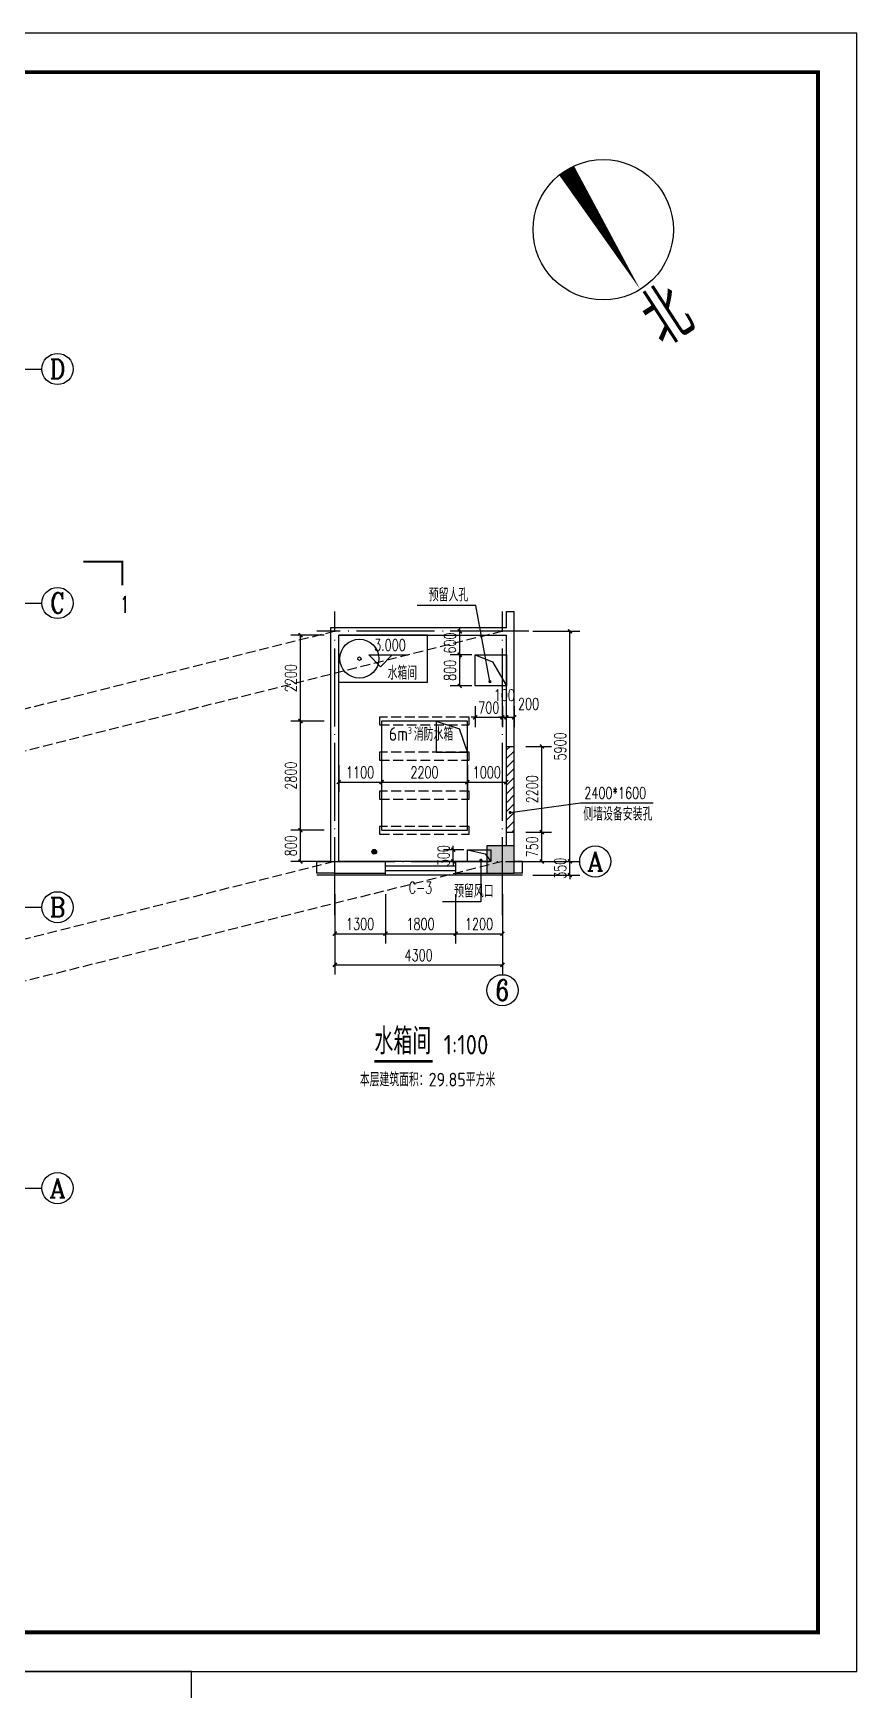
# Model space of a CAD drawing. Extents: x 63793 to 231107, y 20849 to 337643.
# Drawn here: x 209974 to 231107, y 207767 to 250242 of the extents above; entities that cross this region are included whole.
import ezdxf
from ezdxf.enums import TextEntityAlignment as Align

# ---------------------------------------------------------------- set-up
doc = ezdxf.new("R2010")
doc.units = 0
doc.header["$LTSCALE"] = 1000
doc.header["$MEASUREMENT"] = 0
doc.linetypes.add('DASH', pattern=[0.35, 0.25, -0.1])
doc.linetypes.add('DOTE', pattern=[2.42, 2, -0.2, 0.02, -0.2])
for name, color, linetype in [('ACS_CN_BZ', 3, 'Continuous'), ('AXIS', 3, 'Continuous'), ('AXIS_TEXT', 7, 'Continuous'), ('COLUMN', 2, 'Continuous'), ('DIM_ELEV', 3, 'Continuous'), ('DIM_LEAD', 3, 'Continuous'), ('DIM_SYMB', 3, 'Continuous'), ('DOTE', 1, 'DOTE'), ('PUB_DIM', 3, 'Continuous'), ('PUB_HATCH', 8, 'Continuous'), ('PUB_TEXT', 7, 'Continuous'), ('PUB_TITLE', 4, 'Continuous'), ('SURFACE', 6, 'Continuous'), ('TWT_DASH', 8, 'DASH'), ('TWT_水箱', 7, 'Continuous'), ('WALL', 2, 'Continuous'), ('WINDOW', 4, 'Continuous'), ('WINDOW_TEXT', 7, 'Continuous'), ('填充', 8, 'Continuous'), ('底图', 252, 'Continuous')]:
    doc.layers.add(name, color=color, linetype=linetype)
doc.styles.add('_TCH_AXIS', font='COMPLEX', dxfattribs={"bigfont": 'GBCBIG'})
doc.styles.add('_TCH_DIM', font='SIMPLEX', dxfattribs={"bigfont": 'GBCBIG'})
doc.styles.add('_TCH_DIM_T3', font='SIMPLEX', dxfattribs={"width": 0.705882, "bigfont": 'GBCBIG'})
doc.styles.add('_TCH_LABEL', font='COMPLEX', dxfattribs={"bigfont": 'GBCBIG'})
doc.styles.add('_TCH_WINDOW', font='SIMPLEX', dxfattribs={"height": 3.5, "bigfont": 'GBCBIG'})
doc.styles.add('COMPLEX', font='COMPLEX')
doc.styles.get("Standard").update_dxf_attribs({"font": 'gbenor.shx', "bigfont": 'gbcbig.shx'})
doc.dimstyles.new('_TCH_ARCH&&100', dxfattribs={"dimtxt": 297.5, "dimasz": 100, "dimexe": 250, "dimexo": 300, "dimgap": 100, "dimtad": 1, "dimdec": 0, "dimzin": 0, "dimdsep": 46, "dimtxsty": '_TCH_DIM_T3', "dimblk": 'ARCHTICK', "dimcen": 0.09, "dimclrt": 7, "dimazin": 2, "dimtfac": 1, "dimtdec": 0, "dimtix": 1, "dimtmove": 2, "dimatfit": 3, "dimfxl": 0, "dimtolj": 1, "dimtzin": 0, "dimarcsym": 0})

# ---------------------------------------------------------------- blocks, each defined once
blk = doc.blocks.new('hjjed')
at = {"ltscale": 0.5}
blk.add_lwpolyline([(288423, 44128), (290701, 44128), (290701, 45333), (288423, 45333)], dxfattribs=at)
for radius in [500, 44.2]:
    blk.add_circle((288954, 44731), radius, dxfattribs=at)
at = {"layer": 'TWT_DASH'}
for points in [[(289473, 43033), (291773, 43033), (291773, 43233), (289473, 43233)], [(289473, 42133), (291773, 42133), (291773, 42333), (289473, 42333)], [(289473, 41133), (291773, 41133), (291773, 41333), (289473, 41333)], [(289473, 40233), (291773, 40233), (291773, 40433), (289473, 40433)]]:
    blk.add_lwpolyline(points, close=True, dxfattribs=at)
at = {"layer": 'TWT_水箱'}
for p in [(290923, 43133), (291723, 42333)]:
    blk.add_line(p, (291523, 42933), dxfattribs=at)
for points in [[(289523, 43133), (289523, 40333), (291723, 40333), (291723, 43133)], [(290923, 43133), (290923, 42333), (291723, 42333), (291723, 43133)]]:
    blk.add_lwpolyline(points, close=True, dxfattribs=at)
blk = doc.blocks.new('_ArchTick')
at = {"color": 0, "linetype": 'ByBlock', "const_width": 0.4}
blk.add_lwpolyline([(-0.5, -0.5), (0.5, 0.5)], dxfattribs=at)
blk = doc.blocks.new('*D1568')
at = {"layer": 'Defpoints', "color": 0, "transparency": 16777216}
for p in [(220920, 234306), (221532, 234306), (221532, 233506)]:
    blk.add_point(p, dxfattribs=at)
at = {"layer": 'PUB_DIM', "color": 0, "lineweight": -2, "transparency": 16777216}
for p, q in [((221232, 234306), (220670, 234306)), ((220920, 233506), (220920, 234306)), ((221232, 233506), (220670, 233506))]:
    blk.add_line(p, q, dxfattribs=at)
at = {"layer": 'PUB_DIM', "color": 0, "lineweight": -2, "transparency": 16777216, "xscale": 100, "yscale": 100, "zscale": 100}
for p, rotation in [((220920, 234306), 90), ((220920, 233506), 270)]:
    blk.add_blockref('_ArchTick', p, dxfattribs=dict(at, rotation=rotation))
at = {"layer": 'PUB_DIM', "color": 7, "transparency": 16777216, "insert": (220671, 233906), "char_height": 297.5, "attachment_point": 5, "rotation": 90, "style": '_TCH_DIM_T3'}
blk.add_mtext('\\A1;800', dxfattribs=at)
blk = doc.blocks.new('*D1569')
at = {"layer": 'Defpoints', "color": 0, "transparency": 16777216}
for p in [(220920, 234906), (221532, 234906), (221532, 234306)]:
    blk.add_point(p, dxfattribs=at)
at = {"layer": 'PUB_DIM', "color": 0, "lineweight": -2, "transparency": 16777216}
for p, q in [((221232, 234906), (220670, 234906)), ((220920, 234906), (220920, 235006)), ((220920, 234306), (220920, 234906)), ((221232, 234306), (220670, 234306)), ((220920, 234306), (220920, 234206))]:
    blk.add_line(p, q, dxfattribs=at)
at = {"layer": 'PUB_DIM', "color": 0, "lineweight": -2, "transparency": 16777216, "xscale": 100, "yscale": 100, "zscale": 100}
for p, rotation in [((220920, 234906), 270), ((220920, 234306), 90)]:
    blk.add_blockref('_ArchTick', p, dxfattribs=dict(at, rotation=rotation))
at = {"layer": 'PUB_DIM', "color": 7, "transparency": 16777216, "insert": (220671, 234606), "char_height": 297.5, "attachment_point": 5, "rotation": 90, "style": '_TCH_DIM_T3'}
blk.add_mtext('\\A1;600', dxfattribs=at)
blk = doc.blocks.new('*D619')
at = {"layer": 'Defpoints', "color": 0, "transparency": 16777216}
for p in [(216833, 234806), (217740, 234806), (217740, 232606)]:
    blk.add_point(p, dxfattribs=at)
at = {"layer": 'PUB_DIM', "color": 0, "lineweight": -2, "transparency": 16777216}
for p, q in [((217440, 234806), (216583, 234806)), ((216833, 232606), (216833, 234806)), ((217440, 232606), (216583, 232606))]:
    blk.add_line(p, q, dxfattribs=at)
at = {"layer": 'PUB_DIM', "color": 0, "lineweight": -2, "transparency": 16777216, "xscale": 100, "yscale": 100, "zscale": 100}
for p, rotation in [((216833, 234806), 90), ((216833, 232606), 270)]:
    blk.add_blockref('_ArchTick', p, dxfattribs=dict(at, rotation=rotation))
at = {"layer": 'PUB_DIM', "color": 7, "transparency": 16777216, "insert": (216585, 233706), "char_height": 297.5, "attachment_point": 5, "rotation": 90, "style": '_TCH_DIM_T3'}
blk.add_mtext('\\A1;2200', dxfattribs=at)
blk = doc.blocks.new('*D620')
at = {"layer": 'Defpoints', "color": 0, "transparency": 16777216}
for p in [(216833, 232606), (217740, 232606), (217740, 229806)]:
    blk.add_point(p, dxfattribs=at)
at = {"layer": 'PUB_DIM', "color": 0, "lineweight": -2, "transparency": 16777216}
for p, q in [((217440, 232606), (216583, 232606)), ((216833, 229806), (216833, 232606)), ((217440, 229806), (216583, 229806))]:
    blk.add_line(p, q, dxfattribs=at)
at = {"layer": 'PUB_DIM', "color": 0, "lineweight": -2, "transparency": 16777216, "xscale": 100, "yscale": 100, "zscale": 100}
for p, rotation in [((216833, 232606), 90), ((216833, 229806), 270)]:
    blk.add_blockref('_ArchTick', p, dxfattribs=dict(at, rotation=rotation))
at = {"layer": 'PUB_DIM', "color": 7, "transparency": 16777216, "insert": (216585, 231206), "char_height": 297.5, "attachment_point": 5, "rotation": 90, "style": '_TCH_DIM_T3'}
blk.add_mtext('\\A1;2800', dxfattribs=at)
blk = doc.blocks.new('*D621')
at = {"layer": 'Defpoints', "color": 0, "transparency": 16777216}
for p in [(216833, 229806), (217740, 229806), (217740, 229006)]:
    blk.add_point(p, dxfattribs=at)
at = {"layer": 'PUB_DIM', "color": 0, "lineweight": -2, "transparency": 16777216}
for p, q in [((217440, 229806), (216583, 229806)), ((216833, 229006), (216833, 229806)), ((217440, 229006), (216583, 229006))]:
    blk.add_line(p, q, dxfattribs=at)
at = {"layer": 'PUB_DIM', "color": 0, "lineweight": -2, "transparency": 16777216, "xscale": 100, "yscale": 100, "zscale": 100}
for p, rotation in [((216833, 229806), 90), ((216833, 229006), 270)]:
    blk.add_blockref('_ArchTick', p, dxfattribs=dict(at, rotation=rotation))
at = {"layer": 'PUB_DIM', "color": 7, "transparency": 16777216, "insert": (216585, 229406), "char_height": 297.5, "attachment_point": 5, "rotation": 90, "style": '_TCH_DIM_T3'}
blk.add_mtext('\\A1;800', dxfattribs=at)
blk = doc.blocks.new('*D622')
at = {"layer": 'Defpoints', "color": 0, "transparency": 16777216}
for p in [(221114, 231771), (222114, 231771), (222114, 231040)]:
    blk.add_point(p, dxfattribs=at)
at = {"layer": 'PUB_DIM', "color": 0, "lineweight": -2, "transparency": 16777216}
for p, q in [((221114, 231471), (221114, 230790)), ((222114, 231471), (222114, 230790)), ((221114, 231040), (222114, 231040))]:
    blk.add_line(p, q, dxfattribs=at)
at = {"layer": 'PUB_DIM', "color": 0, "lineweight": -2, "transparency": 16777216, "xscale": 100, "yscale": 100, "zscale": 100, "rotation": 180}
blk.add_blockref('_ArchTick', (221114, 231040), dxfattribs=at)
at = {"layer": 'PUB_DIM', "color": 0, "lineweight": -2, "transparency": 16777216, "xscale": 100, "yscale": 100, "zscale": 100}
blk.add_blockref('_ArchTick', (222114, 231040), dxfattribs=at)
at = {"layer": 'PUB_DIM', "color": 7, "transparency": 16777216, "insert": (221614, 231289), "char_height": 297.5, "attachment_point": 5, "style": '_TCH_DIM_T3'}
blk.add_mtext('\\A1;1000', dxfattribs=at)
blk = doc.blocks.new('*D623')
at = {"layer": 'Defpoints', "color": 0, "transparency": 16777216}
for p in [(218914, 231771), (221114, 231771), (221114, 231040)]:
    blk.add_point(p, dxfattribs=at)
at = {"layer": 'PUB_DIM', "color": 0, "lineweight": -2, "transparency": 16777216}
for p, q in [((218914, 231471), (218914, 230790)), ((221114, 231471), (221114, 230790)), ((218914, 231040), (221114, 231040))]:
    blk.add_line(p, q, dxfattribs=at)
at = {"layer": 'PUB_DIM', "color": 0, "lineweight": -2, "transparency": 16777216, "xscale": 100, "yscale": 100, "zscale": 100, "rotation": 180}
blk.add_blockref('_ArchTick', (218914, 231040), dxfattribs=at)
at = {"layer": 'PUB_DIM', "color": 0, "lineweight": -2, "transparency": 16777216, "xscale": 100, "yscale": 100, "zscale": 100}
blk.add_blockref('_ArchTick', (221114, 231040), dxfattribs=at)
at = {"layer": 'PUB_DIM', "color": 7, "transparency": 16777216, "insert": (220014, 231289), "char_height": 297.5, "attachment_point": 5, "style": '_TCH_DIM_T3'}
blk.add_mtext('\\A1;2200', dxfattribs=at)
blk = doc.blocks.new('*D624')
at = {"layer": 'Defpoints', "color": 0, "transparency": 16777216}
for p in [(217814, 231771), (218914, 231771), (218914, 231040)]:
    blk.add_point(p, dxfattribs=at)
at = {"layer": 'PUB_DIM', "color": 0, "lineweight": -2, "transparency": 16777216}
for p, q in [((217814, 231471), (217814, 230790)), ((218914, 231471), (218914, 230790)), ((217814, 231040), (218914, 231040))]:
    blk.add_line(p, q, dxfattribs=at)
at = {"layer": 'PUB_DIM', "color": 0, "lineweight": -2, "transparency": 16777216, "xscale": 100, "yscale": 100, "zscale": 100, "rotation": 180}
blk.add_blockref('_ArchTick', (217814, 231040), dxfattribs=at)
at = {"layer": 'PUB_DIM', "color": 0, "lineweight": -2, "transparency": 16777216, "xscale": 100, "yscale": 100, "zscale": 100}
blk.add_blockref('_ArchTick', (218914, 231040), dxfattribs=at)
at = {"layer": 'PUB_DIM', "color": 7, "transparency": 16777216, "insert": (218364, 231289), "char_height": 297.5, "attachment_point": 5, "style": '_TCH_DIM_T3'}
blk.add_mtext('\\A1;1100', dxfattribs=at)
blk = doc.blocks.new('*D625')
at = {"layer": 'Defpoints', "color": 0, "transparency": 16777216}
for p in [(222314, 231956), (223026, 231956), (222314, 229756)]:
    blk.add_point(p, dxfattribs=at)
at = {"layer": 'PUB_DIM', "color": 0, "lineweight": -2, "transparency": 16777216}
for p, q in [((222614, 231956), (223276, 231956)), ((223026, 229756), (223026, 231956)), ((222614, 229756), (223276, 229756))]:
    blk.add_line(p, q, dxfattribs=at)
at = {"layer": 'PUB_DIM', "color": 0, "lineweight": -2, "transparency": 16777216, "xscale": 100, "yscale": 100, "zscale": 100}
for p, rotation in [((223026, 231956), 90), ((223026, 229756), 270)]:
    blk.add_blockref('_ArchTick', p, dxfattribs=dict(at, rotation=rotation))
at = {"layer": 'PUB_DIM', "color": 7, "transparency": 16777216, "insert": (222777, 230856), "char_height": 297.5, "attachment_point": 5, "rotation": 90, "style": '_TCH_DIM_T3'}
blk.add_mtext('\\A1;2200', dxfattribs=at)
blk = doc.blocks.new('*D626')
at = {"layer": 'Defpoints', "color": 0, "transparency": 16777216}
for p in [(222314, 229756), (223026, 229756), (222314, 229006)]:
    blk.add_point(p, dxfattribs=at)
at = {"layer": 'PUB_DIM', "color": 0, "lineweight": -2, "transparency": 16777216}
for p, q in [((222614, 229756), (223276, 229756)), ((223026, 229006), (223026, 229756)), ((222614, 229006), (223276, 229006))]:
    blk.add_line(p, q, dxfattribs=at)
at = {"layer": 'PUB_DIM', "color": 0, "lineweight": -2, "transparency": 16777216, "xscale": 100, "yscale": 100, "zscale": 100}
for p, rotation in [((223026, 229756), 90), ((223026, 229006), 270)]:
    blk.add_blockref('_ArchTick', p, dxfattribs=dict(at, rotation=rotation))
at = {"layer": 'PUB_DIM', "color": 7, "transparency": 16777216, "insert": (222777, 229381), "char_height": 297.5, "attachment_point": 5, "rotation": 90, "style": '_TCH_DIM_T3'}
blk.add_mtext('\\A1;750', dxfattribs=at)
blk = doc.blocks.new('*D642')
at = {"layer": 'AXIS', "color": 0, "lineweight": -2, "transparency": 16777216}
for p, q in [((222790, 229006), (223996, 229006)), ((223746, 229006), (223746, 229106)), ((223746, 228656), (223746, 229006)), ((222790, 228656), (223996, 228656)), ((223746, 228656), (223746, 228556))]:
    blk.add_line(p, q, dxfattribs=at)
at = {"layer": 'Defpoints', "color": 0, "transparency": 16777216}
for p in [(222490, 229006), (223746, 229006), (222490, 228656)]:
    blk.add_point(p, dxfattribs=at)
at = {"layer": 'AXIS', "color": 0, "lineweight": -2, "transparency": 16777216, "xscale": 100, "yscale": 100, "zscale": 100}
for p, rotation in [((223746, 229006), 270), ((223746, 228656), 90)]:
    blk.add_blockref('_ArchTick', p, dxfattribs=dict(at, rotation=rotation))
at = {"layer": 'AXIS', "color": 7, "transparency": 16777216, "insert": (223497, 228831), "char_height": 297.5, "attachment_point": 5, "rotation": 90, "style": '_TCH_DIM_T3'}
blk.add_mtext('\\A1;350', dxfattribs=at)
blk = doc.blocks.new('*D643')
at = {"layer": 'AXIS', "color": 0, "lineweight": -2, "transparency": 16777216}
for p, q in [((222790, 234906), (223996, 234906)), ((223746, 229006), (223746, 234906)), ((222790, 229006), (223996, 229006))]:
    blk.add_line(p, q, dxfattribs=at)
at = {"layer": 'Defpoints', "color": 0, "transparency": 16777216}
for p in [(222490, 234906), (223746, 234906), (222490, 229006)]:
    blk.add_point(p, dxfattribs=at)
at = {"layer": 'AXIS', "color": 0, "lineweight": -2, "transparency": 16777216, "xscale": 100, "yscale": 100, "zscale": 100}
for p, rotation in [((223746, 234906), 90), ((223746, 229006), 270)]:
    blk.add_blockref('_ArchTick', p, dxfattribs=dict(at, rotation=rotation))
at = {"layer": 'AXIS', "color": 7, "transparency": 16777216, "insert": (223497, 231956), "char_height": 297.5, "attachment_point": 5, "rotation": 90, "style": '_TCH_DIM_T3'}
blk.add_mtext('\\A1;5900', dxfattribs=at)
blk = doc.blocks.new('*D644')
at = {"layer": 'Defpoints', "color": 0, "transparency": 16777216}
for p in [(220814, 228464), (222014, 228464), (222014, 227154)]:
    blk.add_point(p, dxfattribs=at)
at = {"layer": 'PUB_DIM', "color": 0, "lineweight": -2, "transparency": 16777216}
for p, q in [((220814, 228164), (220814, 226904)), ((222014, 228164), (222014, 226904)), ((220814, 227154), (222014, 227154))]:
    blk.add_line(p, q, dxfattribs=at)
at = {"layer": 'PUB_DIM', "color": 0, "lineweight": -2, "transparency": 16777216, "xscale": 100, "yscale": 100, "zscale": 100, "rotation": 180}
blk.add_blockref('_ArchTick', (220814, 227154), dxfattribs=at)
at = {"layer": 'PUB_DIM', "color": 0, "lineweight": -2, "transparency": 16777216, "xscale": 100, "yscale": 100, "zscale": 100}
blk.add_blockref('_ArchTick', (222014, 227154), dxfattribs=at)
at = {"layer": 'PUB_DIM', "color": 7, "transparency": 16777216, "insert": (221414, 227402), "char_height": 297.5, "attachment_point": 5, "style": '_TCH_DIM_T3'}
blk.add_mtext('\\A1;1200', dxfattribs=at)
blk = doc.blocks.new('*D645')
at = {"layer": 'Defpoints', "color": 0, "transparency": 16777216}
for p in [(219014, 228464), (220814, 228464), (220814, 227154)]:
    blk.add_point(p, dxfattribs=at)
at = {"layer": 'PUB_DIM', "color": 0, "lineweight": -2, "transparency": 16777216}
for p, q in [((219014, 228164), (219014, 226904)), ((220814, 228164), (220814, 226904)), ((219014, 227154), (220814, 227154))]:
    blk.add_line(p, q, dxfattribs=at)
at = {"layer": 'PUB_DIM', "color": 0, "lineweight": -2, "transparency": 16777216, "xscale": 100, "yscale": 100, "zscale": 100, "rotation": 180}
blk.add_blockref('_ArchTick', (219014, 227154), dxfattribs=at)
at = {"layer": 'PUB_DIM', "color": 0, "lineweight": -2, "transparency": 16777216, "xscale": 100, "yscale": 100, "zscale": 100}
blk.add_blockref('_ArchTick', (220814, 227154), dxfattribs=at)
at = {"layer": 'PUB_DIM', "color": 7, "transparency": 16777216, "insert": (219914, 227402), "char_height": 297.5, "attachment_point": 5, "style": '_TCH_DIM_T3'}
blk.add_mtext('\\A1;1800', dxfattribs=at)
blk = doc.blocks.new('*D646')
at = {"layer": 'Defpoints', "color": 0, "transparency": 16777216}
for p in [(217714, 228464), (219014, 228464), (219014, 227154)]:
    blk.add_point(p, dxfattribs=at)
at = {"layer": 'PUB_DIM', "color": 0, "lineweight": -2, "transparency": 16777216}
for p, q in [((217714, 228164), (217714, 226904)), ((219014, 228164), (219014, 226904)), ((217714, 227154), (219014, 227154))]:
    blk.add_line(p, q, dxfattribs=at)
at = {"layer": 'PUB_DIM', "color": 0, "lineweight": -2, "transparency": 16777216, "xscale": 100, "yscale": 100, "zscale": 100, "rotation": 180}
blk.add_blockref('_ArchTick', (217714, 227154), dxfattribs=at)
at = {"layer": 'PUB_DIM', "color": 0, "lineweight": -2, "transparency": 16777216, "xscale": 100, "yscale": 100, "zscale": 100}
blk.add_blockref('_ArchTick', (219014, 227154), dxfattribs=at)
at = {"layer": 'PUB_DIM', "color": 7, "transparency": 16777216, "insert": (218364, 227402), "char_height": 297.5, "attachment_point": 5, "style": '_TCH_DIM_T3'}
blk.add_mtext('\\A1;1300', dxfattribs=at)
blk = doc.blocks.new('*D647')
at = {"layer": 'AXIS', "color": 0, "lineweight": -2, "transparency": 16777216}
for p, q in [((217714, 228110), (217714, 226104)), ((222014, 228110), (222014, 226104)), ((217714, 226354), (222014, 226354))]:
    blk.add_line(p, q, dxfattribs=at)
at = {"layer": 'Defpoints', "color": 0, "transparency": 16777216}
for p in [(217714, 228410), (222014, 228410), (222014, 226354)]:
    blk.add_point(p, dxfattribs=at)
at = {"layer": 'AXIS', "color": 0, "lineweight": -2, "transparency": 16777216, "xscale": 100, "yscale": 100, "zscale": 100, "rotation": 180}
blk.add_blockref('_ArchTick', (217714, 226354), dxfattribs=at)
at = {"layer": 'AXIS', "color": 0, "lineweight": -2, "transparency": 16777216, "xscale": 100, "yscale": 100, "zscale": 100}
blk.add_blockref('_ArchTick', (222014, 226354), dxfattribs=at)
at = {"layer": 'AXIS', "color": 7, "transparency": 16777216, "insert": (219864, 226602), "char_height": 297.5, "attachment_point": 5, "style": '_TCH_DIM_T3'}
blk.add_mtext('\\A1;4300', dxfattribs=at)
blk = doc.blocks.new('*D648')
at = {"layer": 'Defpoints', "color": 0, "transparency": 16777216}
for p in [(221314, 233289), (222014, 233289), (222014, 232701)]:
    blk.add_point(p, dxfattribs=at)
at = {"layer": 'PUB_DIM', "color": 0, "lineweight": -2, "transparency": 16777216}
for p, q in [((221314, 232989), (221314, 232451)), ((222014, 232989), (222014, 232451)), ((221314, 232701), (221214, 232701)), ((221314, 232701), (222014, 232701)), ((222014, 232701), (222114, 232701))]:
    blk.add_line(p, q, dxfattribs=at)
at = {"layer": 'PUB_DIM', "color": 0, "lineweight": -2, "transparency": 16777216, "xscale": 100, "yscale": 100, "zscale": 100}
blk.add_blockref('_ArchTick', (221314, 232701), dxfattribs=at)
at = {"layer": 'PUB_DIM', "color": 0, "lineweight": -2, "transparency": 16777216, "xscale": 100, "yscale": 100, "zscale": 100, "rotation": 180}
blk.add_blockref('_ArchTick', (222014, 232701), dxfattribs=at)
at = {"layer": 'PUB_DIM', "color": 7, "transparency": 16777216, "insert": (221664, 232950), "char_height": 297.5, "attachment_point": 5, "style": '_TCH_DIM_T3'}
blk.add_mtext('\\A1;700', dxfattribs=at)
blk = doc.blocks.new('*D649')
at = {"layer": 'Defpoints', "color": 0, "transparency": 16777216}
for p in [(222014, 233289), (222114, 233289), (222114, 232701)]:
    blk.add_point(p, dxfattribs=at)
at = {"layer": 'PUB_DIM', "color": 0, "lineweight": -2, "transparency": 16777216}
for p, q in [((222014, 232989), (222014, 232451)), ((222114, 232989), (222114, 232451)), ((222014, 232701), (221914, 232701)), ((222014, 232701), (222114, 232701)), ((222114, 232701), (222214, 232701))]:
    blk.add_line(p, q, dxfattribs=at)
at = {"layer": 'PUB_DIM', "color": 0, "lineweight": -2, "transparency": 16777216, "xscale": 100, "yscale": 100, "zscale": 100}
blk.add_blockref('_ArchTick', (222014, 232701), dxfattribs=at)
at = {"layer": 'PUB_DIM', "color": 0, "lineweight": -2, "transparency": 16777216, "xscale": 100, "yscale": 100, "zscale": 100, "rotation": 180}
blk.add_blockref('_ArchTick', (222114, 232701), dxfattribs=at)
at = {"layer": 'PUB_DIM', "color": 7, "transparency": 16777216, "insert": (222064, 233269), "char_height": 297.5, "attachment_point": 5, "style": '_TCH_DIM_T3'}
blk.add_mtext('\\A1;100', dxfattribs=at)
blk = doc.blocks.new('*D650')
at = {"layer": 'Defpoints', "color": 0, "transparency": 16777216}
for p in [(222114, 233289), (222314, 233289), (222314, 232701)]:
    blk.add_point(p, dxfattribs=at)
at = {"layer": 'PUB_DIM', "color": 0, "lineweight": -2, "transparency": 16777216}
for p, q in [((222114, 232989), (222114, 232451)), ((222314, 232989), (222314, 232451)), ((222114, 232701), (222314, 232701))]:
    blk.add_line(p, q, dxfattribs=at)
at = {"layer": 'PUB_DIM', "color": 0, "lineweight": -2, "transparency": 16777216, "xscale": 100, "yscale": 100, "zscale": 100, "rotation": 180}
blk.add_blockref('_ArchTick', (222114, 232701), dxfattribs=at)
at = {"layer": 'PUB_DIM', "color": 0, "lineweight": -2, "transparency": 16777216, "xscale": 100, "yscale": 100, "zscale": 100}
blk.add_blockref('_ArchTick', (222314, 232701), dxfattribs=at)
at = {"layer": 'PUB_DIM', "color": 7, "transparency": 16777216, "insert": (222684, 233046), "char_height": 297.5, "attachment_point": 5, "style": '_TCH_DIM_T3'}
blk.add_mtext('\\A1;200', dxfattribs=at)
blk = doc.blocks.new('*D651')
at = {"layer": 'Defpoints', "color": 0, "transparency": 16777216}
for p in [(220752, 229306), (221327, 229306), (221327, 229006)]:
    blk.add_point(p, dxfattribs=at)
at = {"layer": 'PUB_DIM', "color": 0, "lineweight": -2, "transparency": 16777216}
for p, q in [((220752, 229306), (220752, 229406)), ((221027, 229306), (220502, 229306)), ((221027, 229006), (220502, 229006)), ((220752, 229006), (220752, 229306)), ((220752, 229006), (220752, 228906))]:
    blk.add_line(p, q, dxfattribs=at)
at = {"layer": 'PUB_DIM', "color": 0, "lineweight": -2, "transparency": 16777216, "xscale": 100, "yscale": 100, "zscale": 100}
for p, rotation in [((220752, 229306), 270), ((220752, 229006), 90)]:
    blk.add_blockref('_ArchTick', p, dxfattribs=dict(at, rotation=rotation))
at = {"layer": 'PUB_DIM', "color": 7, "transparency": 16777216, "insert": (220504, 229156), "char_height": 297.5, "attachment_point": 5, "rotation": 90, "style": '_TCH_DIM_T3'}
blk.add_mtext('\\A1;300', dxfattribs=at)
blk = doc.blocks.new('_AXISO')
blk.add_circle((0, 0), 0.5)
at = {"layer": 'AXIS_TEXT', "style": 'COMPLEX', "width": 1.041667}
blk.add_attdef('A', text='', height=0.56, dxfattribs=at).set_placement((-0.25, -0.28), (0.25, -0.28), align=Align.FIT)
blk = doc.blocks.new('$WINLIB2D$00000001')
for p, q in [((-0.5, 0.5), (0.5, 0.5)), ((-0.5, 0.5), (-0.5, -0.5)), ((0.5, -0.5), (0.5, 0.5)), ((0.5, 0.167), (-0.5, 0.167)), ((0.5, -0.167), (-0.5, -0.167)), ((-0.5, -0.5), (0.5, -0.5))]:
    blk.add_line(p, q)
blk = doc.blocks.new('_FZH')
blk.add_lwpolyline([(-0.5, -0.5), (0.5, -0.5), (0.5, 0.5), (-0.5, 0.5)], close=True)
at = {"layer": 'PUB_HATCH'}
blk.add_solid([(-0.5, -0.5), (0.5, -0.5), (-0.5, 0.5), (0.5, 0.5)], dxfattribs=at)

msp = doc.modelspace()

# ---------------------------------------------------------------- hatches: boundary and pattern name
at = {"layer": 'ACS_CN_BZ'}
h = msp.add_hatch(dxfattribs=at)
h.set_pattern_fill('ANSI31', color=256, scale=100, angle=-90, style=0)
h.set_pattern_definition([(225, (879247.71, 1435441.25), (-112.253202, 112.253202), [])])
h.paths.add_polyline_path([(222314.2, 229756.2), (222114.2, 229756.2), (222114, 231956.2), (222314, 231956.2)])

# ---------------------------------------------------------------- linework, layer by layer
for points in [[(221314.2, 234306.2), (222114.2, 234306.2), (222114.2, 233506.2), (221314.2, 233506.2)], [(221714.2, 229006.3), (221114.2, 229006.3), (221114.2, 229306.3), (221714.2, 229306.3)]]:
    msp.add_lwpolyline(points, close=True)
for points in [[(221314.2, 234306.2), (221758.1, 234126.6), (222114.2, 233506.2)], [(221114.2, 229306.3), (221569.3, 229202), (221714.2, 229006.3)]]:
    msp.add_lwpolyline(points)
for p, q in [((222114.1, 231956.2), (222314, 231956.2)), ((222114.1, 229756.2), (222314.2, 229756.2))]:
    msp.add_line(p, q, dxfattribs=at)
at = {"layer": 'AXIS'}
for p, q in [((206199.3, 241631.2), (210199.3, 241631.2)), ((206199.3, 235631.2), (210199.3, 235631.2)), ((222692.8, 229006.3), (223995.6, 229006.3)), ((206199.3, 227831.2), (210199.3, 227831.2)), ((222014.2, 227966.6), (222014.2, 226103.5)), ((206199.3, 220631.2), (210199.3, 220631.2))]:
    msp.add_line(p, q, dxfattribs=at)
at = {"layer": 'DIM_ELEV'}
for p, q in [((218886.9, 233999.6), (218586.9, 234299.6)), ((218586.9, 234299.6), (219593.6, 234299.6)), ((218886.9, 233999.6), (219186.9, 234299.6))]:
    msp.add_line(p, q, dxfattribs=at)
at = {"layer": 'DIM_LEAD'}
for p, q in [((221328.6, 235567.1), (219829.5, 235567.1)), ((221693.5, 233615.7), (221328.6, 235567.1)), ((222212.3, 230260.8), (224020.3, 230508.1)), ((224020.3, 230508.1), (225881, 230508.1)), ((221463.6, 229037.9), (221463.6, 227971.4)), ((221463.6, 227971.4), (220479.6, 227971.4))]:
    msp.add_line(p, q, dxfattribs=at)
at = {"layer": 'DIM_LEAD', "const_width": 40}
for points in [[(221697.2, 233596, 1), (221689.8, 233635.4, 1)], [(222192.5, 230258.1, 1), (222232.1, 230263.5, 1)], [(221463.6, 229057.9, 1), (221463.6, 229017.9, 1)]]:
    msp.add_lwpolyline(points, format="xyb", close=True, dxfattribs=at)
at = {"layer": 'DIM_SYMB'}
msp.add_lwpolyline([(223652.2, 246731.5, 450, 0, 0), (225547.8, 243671, 0, 0, 0)], format="xyseb", dxfattribs=at)
for points, const_width in [([(211259.6, 236688.8), (212259.6, 236688.8), (212259.6, 236088.8)], 50), ([(218730, 223881), (220225.4, 223881)], 70)]:
    msp.add_lwpolyline(points, dxfattribs=dict(at, const_width=const_width))
msp.add_circle((224600, 245201.2), 1800, dxfattribs=at)
at = {"layer": 'DOTE'}
for p, q in [((217714.2, 227629.6), (217714.2, 235411.6)), ((222014.2, 227629.6), (222014.2, 235411.6)), ((222692.8, 234906.3), (217254.3, 234906.3)), ((217254.3, 229006.3), (222692.8, 229006.3))]:
    msp.add_line(p, q, dxfattribs=at)
at = {"layer": 'PUB_TITLE'}
for points in [[(127007, 208242.4), (231107, 208242.4), (231107, 250242.4), (127007, 250242.4)], [(124837.4, 166242.4), (214037.4, 166242.4), (214037.4, 208242.4), (124837.4, 208242.4)]]:
    msp.add_lwpolyline(points, close=True, dxfattribs=at)
at = {"layer": 'PUB_TITLE', "const_width": 100}
msp.add_lwpolyline([(129507, 209242.4), (230107, 209242.4), (230107, 249242.4), (129507, 249242.4)], close=True, dxfattribs=at)
at = {"layer": 'SURFACE'}
for p, q in [((217714.2, 228656.3), (217254.3, 228656.3)), ((219014.2, 228656.3), (217714.2, 228656.3)), ((219014.2, 228656.3), (219014.2, 228706.3)), ((220814.2, 228656.3), (220814.2, 228706.3)), ((221964.2, 228656.3), (220814.2, 228656.3)), ((222526.7, 228656.3), (221964.2, 228656.3))]:
    msp.add_line(p, q, dxfattribs=at)
at = {"layer": 'WALL'}
for p, q in [((222114.2, 235006.3), (222114.2, 235411.6)), ((222114.2, 235411.6), (222314.2, 235411.6)), ((222314.2, 234906.3), (222314.2, 235411.6)), ((217614.2, 229006.3), (217614.2, 235006.3)), ((217614.2, 235006.3), (222114.2, 235006.3)), ((222314.2, 233010), (222314.2, 234906.3)), ((217814.2, 229006.3), (217814.2, 234806.3)), ((217814.2, 234806.3), (222114.2, 234806.3)), ((222114.2, 233010), (222114.2, 234806.3)), ((222114.2, 229406.3), (222114.2, 233006.3)), ((222314.2, 229406.3), (222314.2, 233006.3)), ((217614.2, 229006.3), (217254.3, 229006.3)), ((217254.3, 228706.3), (217254.3, 229006.3)), ((219014.2, 229006.3), (217814.2, 229006.3)), ((219014.2, 228706.3), (219014.2, 229006.3)), ((221614.2, 229006.3), (220814.2, 229006.3)), ((220814.2, 229006.3), (220814.2, 228706.3)), ((222526.7, 229006.3), (222314.2, 229006.3)), ((222526.7, 228706.3), (222526.7, 229006.3)), ((217714.2, 228706.3), (217254.3, 228706.3)), ((217714.2, 228706.3), (219014.2, 228706.3)), ((220814.2, 228706.3), (221614.2, 228706.3)), ((222526.7, 228706.3), (222314.2, 228706.3))]:
    msp.add_line(p, q, dxfattribs=at)
at = {"layer": '填充', "color": 8, "linetype": 'DASH'}
for points in [[(217714.2, 234906.3), (184299.3, 226531.2)], [(222014.2, 234906.3), (188599.3, 226531.2)], [(217714.2, 229006.3), (184299.3, 220631.2)], [(222014.2, 229006.3), (188599.3, 220631.2)]]:
    msp.add_lwpolyline(points, dxfattribs=at)
at = {"layer": '底图'}
for p, q in [((218722.4, 229306.2), (218674.5, 229258.3)), ((218750.5, 229299), (218681.8, 229230.3)), ((218767.9, 229281), (218699.7, 229212.8)), ((218774.3, 229252), (218728.7, 229206.5))]:
    msp.add_line(p, q, dxfattribs=at)
for radius in [60, 50]:
    msp.add_circle((218724.5, 229256.3), radius, dxfattribs=at)

# ---------------------------------------------------------------- block references
at = {"color": 6}
msp.add_blockref('hjjed', (-70609.2, 189473.3), dxfattribs=at)
at = {"layer": 'AXIS'}
ref = msp.add_blockref('_AXISO', (210599.3, 241631.2), dxfattribs=dict(at, xscale=800, yscale=800, zscale=800))
ref.add_attrib('A', 'D', dxfattribs={"layer": 'AXIS_TEXT', "height": 497.4, "style": '_TCH_AXIS'}).set_placement((210397.9, 241382.4), (210800.6, 241382.4), align=Align.FIT)
ref = msp.add_blockref('_AXISO', (210599.3, 235631.2), dxfattribs=dict(at, xscale=800, yscale=800, zscale=800))
ref.add_attrib('A', 'C', dxfattribs={"layer": 'AXIS_TEXT', "height": 520.8, "style": '_TCH_AXIS'}).set_placement((210413.3, 235370.8), (210785.3, 235370.8), align=Align.FIT)
ref = msp.add_blockref('_AXISO', (224395.6, 229006.3), dxfattribs=dict(at, xscale=800, yscale=800, zscale=800))
ref.add_attrib('A', 'A', dxfattribs={"layer": 'AXIS_TEXT', "height": 485.9, "style": '_TCH_AXIS'}).set_placement((224187.3, 228763.3), (224603.8, 228763.3), align=Align.FIT)
ref = msp.add_blockref('_AXISO', (210599.3, 227831.2), dxfattribs=dict(at, xscale=800, yscale=800, zscale=800))
ref.add_attrib('A', 'B', dxfattribs={"layer": 'AXIS_TEXT', "height": 497.4, "style": '_TCH_AXIS'}).set_placement((210397.9, 227582.4), (210800.6, 227582.4), align=Align.FIT)
ref = msp.add_blockref('_AXISO', (222014.2, 225703.5), dxfattribs=dict(at, xscale=800, yscale=800, zscale=800))
ref.add_attrib('A', '6', dxfattribs={"layer": 'AXIS_TEXT', "height": 532.5, "style": '_TCH_AXIS'}).set_placement((221836.7, 225437.2), (222191.7, 225437.2), align=Align.FIT)
ref = msp.add_blockref('_AXISO', (210599.3, 220631.2), dxfattribs=dict(at, xscale=800, yscale=800, zscale=800))
ref.add_attrib('A', 'A', dxfattribs={"layer": 'AXIS_TEXT', "height": 485.9, "style": '_TCH_AXIS'}).set_placement((210391, 220388.2), (210807.5, 220388.2), align=Align.FIT)
at = {"layer": 'COLUMN', "xscale": 699.9999999997672, "yscale": 700.0015258787898, "zscale": 700.0015258787898}
msp.add_blockref('_FZH', (221964.2, 229056.3), dxfattribs=at)
at = {"layer": 'WINDOW'}
ref = msp.add_blockref('$WINLIB2D$00000001', (219914.2, 228831.3), dxfattribs=dict(at, xscale=1800, yscale=-350, zscale=1800, rotation=180))
ref.add_attrib('A', 'C-3', (219609.2, 228182.5), dxfattribs={"layer": 'WINDOW_TEXT', "height": 297.5, "style": '_TCH_WINDOW', "width": 0.705882})

# ---------------------------------------------------------------- texts
for s, height, p in [('6m', 350, (219098.3, 232100.3)), ('3', 175, (219585.3, 232273.9)), ('消防水箱', 337.59, (219740, 232100.3))]:
    msp.add_text(s, height=height).set_placement(p)
at = {"insert": (219069.2, 234013.7), "char_height": 350, "width": 3190, "attachment_point": 1}
msp.add_mtext('水箱间', dxfattribs=at)
at = {"linetype": 'DASH', "insert": (218356.8, 223587.8), "char_height": 350, "width": 4072.744, "attachment_point": 1}
msp.add_mtext('本层建筑面积：29.85平方米', dxfattribs=at)
at = {"layer": 'PUB_TEXT', "style": '_TCH_DIM'}
msp.add_text('北', height=1446.8, rotation=33.04471, dxfattribs=at).set_placement((226184.8, 242106.7, 980000))
at = {"layer": 'PUB_TEXT', "width": 0.705882}
for s, height, style, p in [('1', 425, '_TCH_LABEL', (212195.3, 235376.3)), ('3.000', 297.5, '_TCH_DIM', (218723.6, 234404.6)), ('2400*1600', 297.5, '_TCH_DIM', (224116, 230613.1))]:
    msp.add_text(s, height=height, dxfattribs=dict(at, style=style)).set_placement(p)
at = {"layer": 'PUB_TEXT', "style": '_TCH_DIM'}
for s, p in [('预留人孔', (220124.5, 235672.1)), ('侧墙设备安装孔', (224089.3, 230053.1)), ('预留风口', (220774.6, 228076.4))]:
    msp.add_text(s, height=337.59, dxfattribs=at).set_placement(p)
at = {"layer": 'PUB_TEXT'}
for s, height, p in [('水箱间', 675.18, (218730, 224058.2)), ('1:100', 500, (220505.4, 224058.2))]:
    msp.add_text(s, height=height, dxfattribs=at).set_placement(p)

# ---------------------------------------------------------------- dimensions: what is measured, and where the dimension line sits
at = {"layer": 'AXIS'}
for p1, p2, distance, text, picture, middle in [((222489.8, 229006.3), (222489.8, 234906.3), -1255.7, '5900', '*D643', (223496.8, 231956.3)), ((222489.8, 228656.3), (222489.8, 229006.3), -1255.7, '350', '*D642', (223496.8, 228831.3)), ((217714.2, 228409.9), (222014.2, 228409.9), -2056.4, '4300', '*D647', (219864.2, 226602.3))]:
    dim = msp.add_aligned_dim(p1=p1, p2=p2, distance=distance, text=text, dimstyle='_TCH_ARCH&&100', dxfattribs=at)
    dim.commit()
    dim.dimension.update_dxf_attribs({"geometry": picture, "text_midpoint": middle})
at = {"layer": 'PUB_DIM'}
for p1, p2, distance, text, picture, middle in [((221531.7, 234306.2), (221531.7, 234906.3), 611.9, '600', '*D1569', (220671.1, 234606.2)), ((217740.4, 232606.3), (217740.4, 234806.3), 907.1, '2200', '*D619', (216584.6, 233706.3)), ((221531.7, 233506.2), (221531.7, 234306.2), 611.9, '800', '*D1568', (220671.1, 233906.2)), ((217740.4, 229806.3), (217740.4, 232606.3), 907.1, '2800', '*D620', (216584.6, 231206.3)), ((222314.2, 229756.2), (222314.2, 231956.2), -711.6, '2200', '*D625', (222777.1, 230856.2)), ((217814.2, 231770.6), (218914.2, 231770.6), -730.6, '1100', '*D624', (218364.2, 231288.8)), ((218914.2, 231770.6), (221114.2, 231770.6), -730.6, '2200', '*D623', (220014.2, 231288.8)), ((221114.2, 231770.6), (222114.2, 231770.6), -730.6, '1000', '*D622', (221614.2, 231288.8)), ((217740.4, 229006.3), (217740.4, 229806.3), 907.1, '800', '*D621', (216584.6, 229406.3)), ((222314.2, 229006.3), (222314.2, 229756.2), -711.6, '750', '*D626', (222777.1, 229381.3)), ((221326.5, 229006.3), (221326.5, 229306.3), 574.1, '300', '*D651', (220503.7, 229156.3)), ((217714.2, 228464.3), (219014.2, 228464.3), -1310.8, '1300', '*D646', (218364.2, 227402.3)), ((219014.2, 228464.3), (220814.2, 228464.3), -1310.8, '1800', '*D645', (219914.2, 227402.3)), ((220814.2, 228464.3), (222014.2, 228464.3), -1310.8, '1200', '*D644', (221414.2, 227402.3))]:
    dim = msp.add_aligned_dim(p1=p1, p2=p2, distance=distance, text=text, dimstyle='_TCH_ARCH&&100', dxfattribs=at)
    dim.commit()
    dim.dimension.update_dxf_attribs({"geometry": picture, "text_midpoint": middle})
at = {"layer": 'PUB_DIM', "color": 0}
dim = msp.add_aligned_dim(p1=(221314.2, 233289.2), p2=(222014.2, 233289.2), distance=-587.7, text='700', dimstyle='_TCH_ARCH&&100', dxfattribs=at)
dim.commit()
dim.dimension.update_dxf_attribs({"geometry": '*D648', "text_midpoint": (221664.2, 232950.2)})
for base, p1, p2, text, picture, middle in [((222114.2, 232701.5), (222014.2, 233289.2), (222114.2, 233289.2), '100', '*D649', (222064.2, 233269)), ((222314.2, 232701.5), (222114.2, 233289.2), (222314.2, 233289.2), '200', '*D650', (222684.2, 233046.5))]:
    dim = msp.add_linear_dim(base=base, p1=p1, p2=p2, angle=0, text=text, dimstyle='_TCH_ARCH&&100', dxfattribs=at)
    dim.commit()
    dim.dimension.update_dxf_attribs({"geometry": picture, "text_midpoint": middle, "dimtype": 129})

doc.saveas('drawing.dxf')
